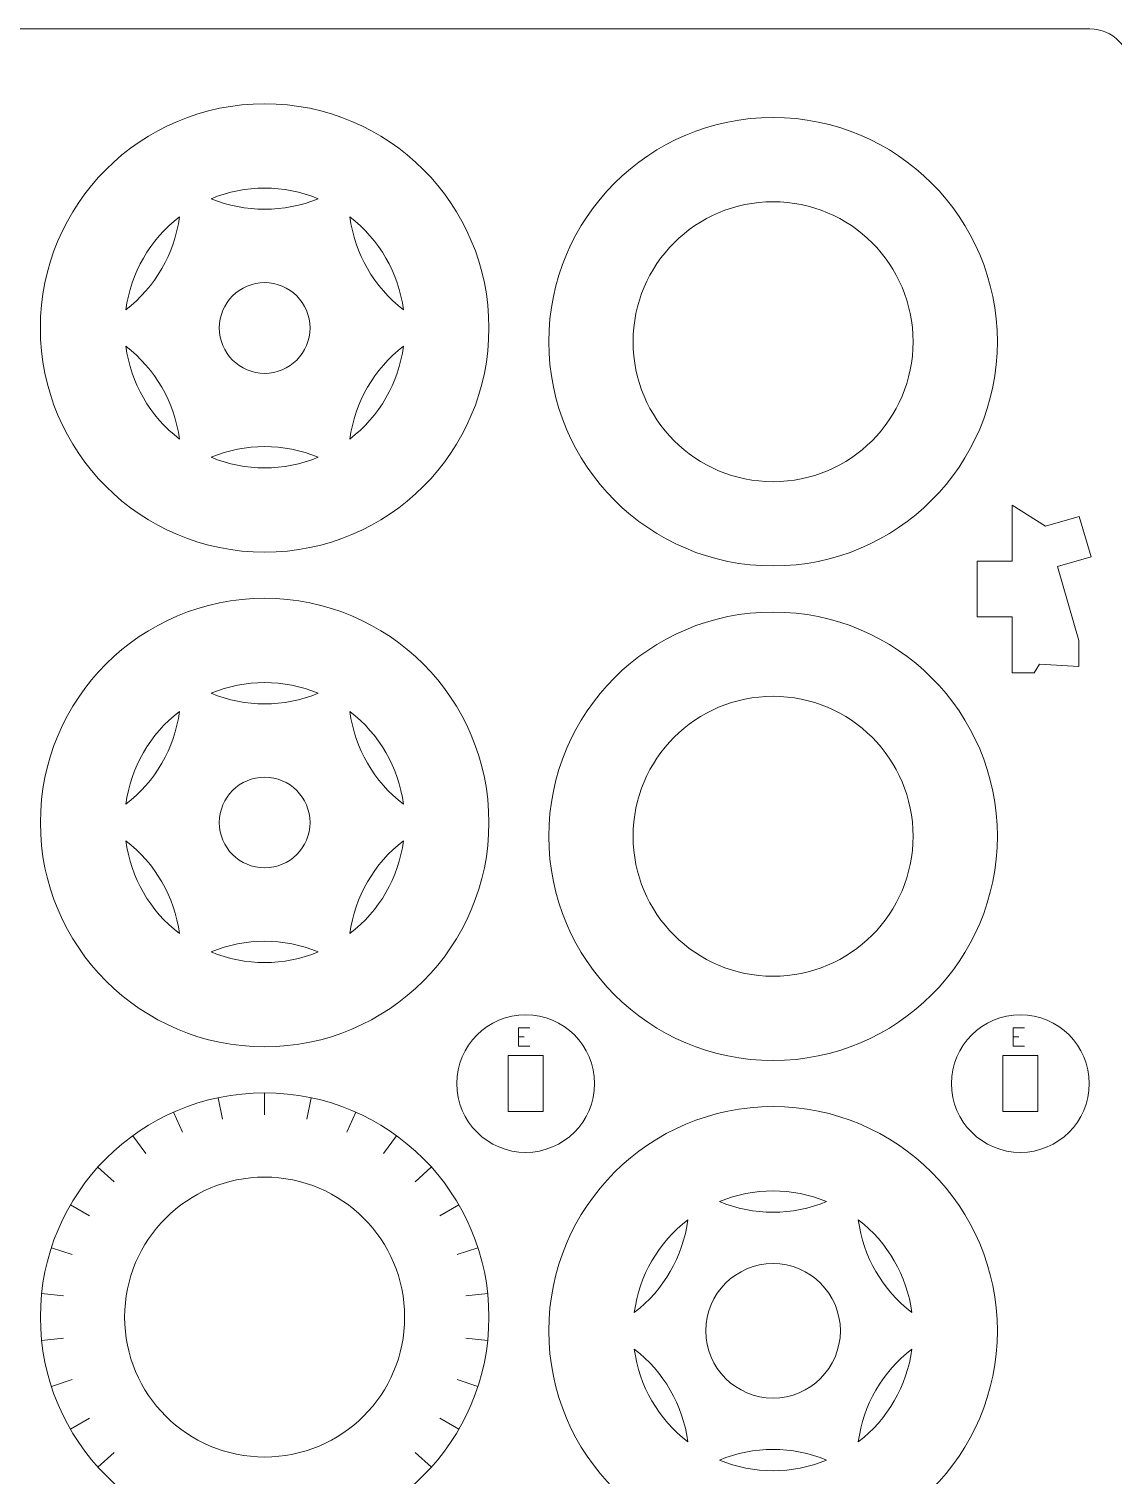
# Model space of a CAD drawing. Header units: centimetres. Extents: x -47.2 to 47.8, y -16.6 to 12.4.
# Drawn here: x -17.25 to -9.36, y 1.88 to 12.4 of the extents above; entities that cross this region are included whole.
import ezdxf

# ---------------------------------------------------------------- set-up
doc = ezdxf.new("R2010")
doc.units = ezdxf.units.CM
doc.header["$MEASUREMENT"] = 0
doc.layers.add('Camada 1', color=7, linetype='Continuous')

msp = doc.modelspace()

# ---------------------------------------------------------------- linework, layer by layer
at = {"layer": 'Camada 1', "color": 6, "lineweight": 9}
msp.add_open_spline([(-27.9276, 12.40298), (-27.9276, 12.40298), (-9.5276, 12.40298), (-9.5276, 12.40298), (-9.5276, 12.40298), (-9.3626, 12.40298), (-9.2276, 12.26798), (-9.2276, 12.10298), (-9.2276, 12.10298), (-9.2276, 12.10298), (-9.2276, -16.29702), (-9.2276, -16.29702), (-9.2276, -16.29702), (-9.2276, -16.46202), (-9.3626, -16.59702), (-9.5276, -16.59702), (-9.5276, -16.59702), (-9.5276, -16.59702), (-27.9276, -16.59702), (-27.9276, -16.59702), (-27.9276, -16.59702), (-28.0926, -16.59702), (-28.2276, -16.46202), (-28.2276, -16.29702), (-28.2276, -16.29702), (-28.2276, -16.29702), (-28.2276, 12.10298), (-28.2276, 12.10298), (-28.2276, 12.10298), (-28.2276, 12.26798), (-28.0926, 12.40298), (-27.9276, 12.40298)], degree=3, knots=[0, 0, 0, 0, 0.11111111, 0.11111111, 0.11111111, 0.11111111, 0.22222222, 0.22222222, 0.22222222, 0.22222222, 0.33333333, 0.33333333, 0.33333333, 0.33333333, 0.44444444, 0.44444444, 0.44444444, 0.44444444, 0.55555556, 0.55555556, 0.55555556, 0.55555556, 0.66666667, 0.66666667, 0.66666667, 0.66666667, 0.77777778, 0.77777778, 0.77777778, 0.77777778, 1, 1, 1, 1], dxfattribs=at)
at = {"layer": 'Camada 1', "color": 250, "lineweight": 9}
for points, knots in [([(-15.53286, 11.85826), (-14.63141, 11.85826), (-13.90063, 11.12749), (-13.90063, 10.22603), (-13.90063, 10.22603), (-13.90063, 9.32457), (-14.63141, 8.5938), (-15.53286, 8.5938), (-15.53286, 8.5938), (-16.43432, 8.5938), (-17.1651, 9.32457), (-17.1651, 10.22603), (-17.1651, 10.22603), (-17.1651, 11.12749), (-16.43432, 11.85826), (-15.53286, 11.85826)], [0, 0, 0, 0, 0.2, 0.2, 0.2, 0.2, 0.4, 0.4, 0.4, 0.4, 0.6, 0.6, 0.6, 0.6, 1, 1, 1, 1]), ([(-11.83286, 11.75826), (-10.93141, 11.75826), (-10.20063, 11.02749), (-10.20063, 10.12603), (-10.20063, 10.12603), (-10.20063, 9.22457), (-10.93141, 8.49381), (-11.83286, 8.49381), (-11.83286, 8.49381), (-12.73432, 8.49381), (-13.4651, 9.22457), (-13.4651, 10.12603), (-13.4651, 10.12603), (-13.4651, 11.02749), (-12.73432, 11.75826), (-11.83286, 11.75826)], [0, 0, 0, 0, 0.2, 0.2, 0.2, 0.2, 0.4, 0.4, 0.4, 0.4, 0.6, 0.6, 0.6, 0.6, 1, 1, 1, 1]), ([(-9.76352, 8.489), (-9.76352, 8.489), (-9.51879, 8.56056), (-9.51879, 8.56056), (-9.51879, 8.56056), (-9.51879, 8.56056), (-9.6046, 8.85428), (-9.6046, 8.85428), (-9.6046, 8.85428), (-9.6046, 8.85428), (-9.84934, 8.78272), (-9.84934, 8.78272), (-9.84934, 8.78272), (-9.84934, 8.78272), (-10.09192, 8.93547), (-10.09192, 8.93547), (-10.09192, 8.93547), (-10.09192, 8.93547), (-10.09192, 8.5293), (-10.09192, 8.5293), (-10.09192, 8.5293), (-10.09192, 8.5293), (-10.34695, 8.5293), (-10.34695, 8.5293), (-10.34695, 8.5293), (-10.34695, 8.5293), (-10.34695, 8.12314), (-10.34695, 8.12314), (-10.34695, 8.12314), (-10.34695, 8.12314), (-10.09192, 8.12314), (-10.09192, 8.12314), (-10.09192, 8.12314), (-10.09192, 8.12314), (-10.09192, 7.71698), (-10.09192, 7.71698), (-10.09192, 7.71698), (-10.09192, 7.71698), (-9.93349, 7.71659), (-9.93349, 7.71659), (-9.93349, 7.71659), (-9.93349, 7.71659), (-9.89425, 7.7789), (-9.89425, 7.7789), (-9.89425, 7.7789), (-9.89425, 7.7789), (-9.60688, 7.76165), (-9.60688, 7.76165), (-9.60688, 7.76165), (-9.60688, 7.76165), (-9.60685, 7.95156), (-9.60685, 7.95156), (-9.60685, 7.95156), (-9.60685, 7.95156), (-9.76352, 8.489), (-9.76352, 8.489)], [0, 0, 0, 0, 0.06666667, 0.06666667, 0.06666667, 0.06666667, 0.13333333, 0.13333333, 0.13333333, 0.13333333, 0.2, 0.2, 0.2, 0.2, 0.26666667, 0.26666667, 0.26666667, 0.26666667, 0.33333333, 0.33333333, 0.33333333, 0.33333333, 0.4, 0.4, 0.4, 0.4, 0.46666667, 0.46666667, 0.46666667, 0.46666667, 0.53333333, 0.53333333, 0.53333333, 0.53333333, 0.6, 0.6, 0.6, 0.6, 0.66666667, 0.66666667, 0.66666667, 0.66666667, 0.73333333, 0.73333333, 0.73333333, 0.73333333, 0.8, 0.8, 0.8, 0.8, 0.86666667, 0.86666667, 0.86666667, 0.86666667, 1, 1, 1, 1]), ([(-15.53287, 8.25826), (-14.6314, 8.25826), (-13.90064, 7.52749), (-13.90064, 6.62603), (-13.90064, 6.62603), (-13.90064, 5.72457), (-14.6314, 4.9938), (-15.53287, 4.9938), (-15.53287, 4.9938), (-16.43433, 4.9938), (-17.16509, 5.72457), (-17.16509, 6.62603), (-17.16509, 6.62603), (-17.16509, 7.52749), (-16.43433, 8.25826), (-15.53287, 8.25826)], [0, 0, 0, 0, 0.2, 0.2, 0.2, 0.2, 0.4, 0.4, 0.4, 0.4, 0.6, 0.6, 0.6, 0.6, 1, 1, 1, 1]), ([(-11.83287, 8.15826), (-10.9314, 8.15826), (-10.20064, 7.42749), (-10.20064, 6.52603), (-10.20064, 6.52603), (-10.20064, 5.62457), (-10.9314, 4.89381), (-11.83287, 4.89381), (-11.83287, 4.89381), (-12.73433, 4.89381), (-13.46509, 5.62457), (-13.46509, 6.52603), (-13.46509, 6.52603), (-13.46509, 7.42749), (-12.73433, 8.15826), (-11.83287, 8.15826)], [0, 0, 0, 0, 0.2, 0.2, 0.2, 0.2, 0.4, 0.4, 0.4, 0.4, 0.6, 0.6, 0.6, 0.6, 1, 1, 1, 1]), ([(-13.63287, 5.22723), (-13.35606, 5.22723), (-13.13167, 5.00284), (-13.13167, 4.72604), (-13.13167, 4.72604), (-13.13167, 4.44923), (-13.35606, 4.22484), (-13.63287, 4.22484), (-13.63287, 4.22484), (-13.90968, 4.22484), (-14.13407, 4.44923), (-14.13407, 4.72604), (-14.13407, 4.72604), (-14.13407, 5.00284), (-13.90968, 5.22723), (-13.63287, 5.22723)], [0, 0, 0, 0, 0.2, 0.2, 0.2, 0.2, 0.4, 0.4, 0.4, 0.4, 0.6, 0.6, 0.6, 0.6, 1, 1, 1, 1]), ([(-10.03287, 5.22723), (-9.75606, 5.22723), (-9.53167, 5.00284), (-9.53167, 4.72604), (-9.53167, 4.72604), (-9.53167, 4.44923), (-9.75606, 4.22484), (-10.03287, 4.22484), (-10.03287, 4.22484), (-10.30968, 4.22484), (-10.53407, 4.44923), (-10.53407, 4.72604), (-10.53407, 4.72604), (-10.53407, 5.00284), (-10.30968, 5.22723), (-10.03287, 5.22723)], [0, 0, 0, 0, 0.2, 0.2, 0.2, 0.2, 0.4, 0.4, 0.4, 0.4, 0.6, 0.6, 0.6, 0.6, 1, 1, 1, 1]), ([(-15.53287, 4.65827), (-14.6314, 4.65827), (-13.90064, 3.92749), (-13.90064, 3.02603), (-13.90064, 3.02603), (-13.90064, 2.12457), (-14.6314, 1.3938), (-15.53287, 1.3938), (-15.53287, 1.3938), (-16.43433, 1.3938), (-17.16509, 2.12457), (-17.16509, 3.02603), (-17.16509, 3.02603), (-17.16509, 3.92749), (-16.43433, 4.65827), (-15.53287, 4.65827)], [0, 0, 0, 0, 0.2, 0.2, 0.2, 0.2, 0.4, 0.4, 0.4, 0.4, 0.6, 0.6, 0.6, 0.6, 1, 1, 1, 1]), ([(-11.83287, 4.55826), (-10.9314, 4.55826), (-10.20064, 3.82749), (-10.20064, 2.92603), (-10.20064, 2.92603), (-10.20064, 2.02457), (-10.9314, 1.2938), (-11.83287, 1.2938), (-11.83287, 1.2938), (-12.73433, 1.2938), (-13.46509, 2.02457), (-13.46509, 2.92603), (-13.46509, 2.92603), (-13.46509, 3.82749), (-12.73433, 4.55826), (-11.83287, 4.55826)], [0, 0, 0, 0, 0.2, 0.2, 0.2, 0.2, 0.4, 0.4, 0.4, 0.4, 0.6, 0.6, 0.6, 0.6, 1, 1, 1, 1])]:
    msp.add_open_spline(points, degree=3, knots=knots, dxfattribs=at)
at = {"layer": 'Camada 1', "color": 114, "lineweight": 9}
for points, knots in [([(-15.14299, 11.16731), (-15.39263, 11.27071), (-15.67313, 11.27071), (-15.92277, 11.16731), (-15.92277, 11.16731), (-15.67313, 11.06392), (-15.39263, 11.06392), (-15.14299, 11.16731)], [0, 0, 0, 0, 0.33333333, 0.33333333, 0.33333333, 0.33333333, 1, 1, 1, 1]), ([(-11.83285, 11.14488), (-11.27018, 11.14488), (-10.81403, 10.68873), (-10.81403, 10.12604), (-10.81403, 10.12604), (-10.81403, 9.56337), (-11.27018, 9.10722), (-11.83285, 9.10722), (-11.83285, 9.10722), (-12.39554, 9.10722), (-12.85169, 9.56337), (-12.85169, 10.12604), (-12.85169, 10.12604), (-12.85169, 10.68873), (-12.39554, 11.14488), (-11.83285, 11.14488)], [0, 0, 0, 0, 0.2, 0.2, 0.2, 0.2, 0.4, 0.4, 0.4, 0.4, 0.6, 0.6, 0.6, 0.6, 1, 1, 1, 1]), ([(-16.15309, 11.03433), (-16.36746, 10.86984), (-16.50772, 10.62694), (-16.54299, 10.35903), (-16.54299, 10.35903), (-16.32862, 10.52353), (-16.18837, 10.76644), (-16.15309, 11.03433)], [0, 0, 0, 0, 0.33333333, 0.33333333, 0.33333333, 0.33333333, 1, 1, 1, 1]), ([(-14.52275, 10.35902), (-14.55802, 10.62691), (-14.69827, 10.86984), (-14.91264, 11.03434), (-14.91264, 11.03434), (-14.87737, 10.76644), (-14.73712, 10.52353), (-14.52275, 10.35902)], [0, 0, 0, 0, 0.33333333, 0.33333333, 0.33333333, 0.33333333, 1, 1, 1, 1]), ([(-15.53286, 10.55617), (-15.7152, 10.55617), (-15.863, 10.40837), (-15.863, 10.22603), (-15.863, 10.22603), (-15.863, 10.04371), (-15.7152, 9.89591), (-15.53286, 9.89591), (-15.53286, 9.89591), (-15.35054, 9.89591), (-15.20274, 10.04371), (-15.20274, 10.22603), (-15.20274, 10.22603), (-15.20274, 10.40837), (-15.35054, 10.55617), (-15.53286, 10.55617)], [0, 0, 0, 0, 0.2, 0.2, 0.2, 0.2, 0.4, 0.4, 0.4, 0.4, 0.6, 0.6, 0.6, 0.6, 1, 1, 1, 1]), ([(-16.54297, 10.09305), (-16.50772, 9.82516), (-16.36748, 9.58223), (-16.1531, 9.41775), (-16.1531, 9.41775), (-16.18838, 9.68563), (-16.32863, 9.92856), (-16.54297, 10.09305)], [0, 0, 0, 0, 0.33333333, 0.33333333, 0.33333333, 0.33333333, 1, 1, 1, 1]), ([(-14.91265, 9.41775), (-14.69827, 9.58223), (-14.55802, 9.82515), (-14.52274, 10.09304), (-14.52274, 10.09304), (-14.73711, 9.92856), (-14.87736, 9.68563), (-14.91265, 9.41775)], [0, 0, 0, 0, 0.33333333, 0.33333333, 0.33333333, 0.33333333, 1, 1, 1, 1]), ([(-15.92276, 9.28476), (-15.67313, 9.18135), (-15.39261, 9.18134), (-15.14299, 9.28475), (-15.14299, 9.28475), (-15.39261, 9.38815), (-15.67311, 9.38815), (-15.92276, 9.28476)], [0, 0, 0, 0, 0.33333333, 0.33333333, 0.33333333, 0.33333333, 1, 1, 1, 1]), ([(-15.14299, 7.56731), (-15.39262, 7.67071), (-15.67312, 7.67071), (-15.92276, 7.56731), (-15.92276, 7.56731), (-15.67312, 7.46392), (-15.39262, 7.46392), (-15.14299, 7.56731)], [0, 0, 0, 0, 0.33333333, 0.33333333, 0.33333333, 0.33333333, 1, 1, 1, 1]), ([(-11.83286, 7.54488), (-11.27017, 7.54488), (-10.81402, 7.08873), (-10.81402, 6.52604), (-10.81402, 6.52604), (-10.81402, 5.96337), (-11.27017, 5.50722), (-11.83286, 5.50722), (-11.83286, 5.50722), (-12.39553, 5.50722), (-12.85168, 5.96337), (-12.85168, 6.52604), (-12.85168, 6.52604), (-12.85168, 7.08873), (-12.39553, 7.54488), (-11.83286, 7.54488)], [0, 0, 0, 0, 0.2, 0.2, 0.2, 0.2, 0.4, 0.4, 0.4, 0.4, 0.6, 0.6, 0.6, 0.6, 1, 1, 1, 1]), ([(-16.15308, 7.43433), (-16.36745, 7.26984), (-16.50771, 7.02694), (-16.54298, 6.75903), (-16.54298, 6.75903), (-16.32861, 6.92353), (-16.18836, 7.16644), (-16.15308, 7.43433)], [0, 0, 0, 0, 0.33333333, 0.33333333, 0.33333333, 0.33333333, 1, 1, 1, 1]), ([(-14.52276, 6.75902), (-14.55803, 7.02691), (-14.69828, 7.26984), (-14.91263, 7.43434), (-14.91263, 7.43434), (-14.87736, 7.16644), (-14.73711, 6.92353), (-14.52276, 6.75902)], [0, 0, 0, 0, 0.33333333, 0.33333333, 0.33333333, 0.33333333, 1, 1, 1, 1]), ([(-15.53287, 6.95617), (-15.71519, 6.95617), (-15.86299, 6.80837), (-15.86299, 6.62603), (-15.86299, 6.62603), (-15.86299, 6.44371), (-15.71519, 6.29591), (-15.53287, 6.29591), (-15.53287, 6.29591), (-15.35053, 6.29591), (-15.20273, 6.44371), (-15.20273, 6.62603), (-15.20273, 6.62603), (-15.20273, 6.80837), (-15.35053, 6.95617), (-15.53287, 6.95617)], [0, 0, 0, 0, 0.2, 0.2, 0.2, 0.2, 0.4, 0.4, 0.4, 0.4, 0.6, 0.6, 0.6, 0.6, 1, 1, 1, 1]), ([(-16.54297, 6.49305), (-16.50771, 6.22516), (-16.36747, 5.98223), (-16.15311, 5.81775), (-16.15311, 5.81775), (-16.18837, 6.08563), (-16.32862, 6.32856), (-16.54297, 6.49305)], [0, 0, 0, 0, 0.33333333, 0.33333333, 0.33333333, 0.33333333, 1, 1, 1, 1]), ([(-14.91264, 5.81775), (-14.69828, 5.98223), (-14.55802, 6.22515), (-14.52275, 6.49304), (-14.52275, 6.49304), (-14.7371, 6.32856), (-14.87735, 6.08563), (-14.91264, 5.81775)], [0, 0, 0, 0, 0.33333333, 0.33333333, 0.33333333, 0.33333333, 1, 1, 1, 1]), ([(-15.92275, 5.68476), (-15.67312, 5.58135), (-15.39262, 5.58134), (-15.14299, 5.68475), (-15.14299, 5.68475), (-15.39262, 5.78815), (-15.67312, 5.78815), (-15.92275, 5.68476)], [0, 0, 0, 0, 0.33333333, 0.33333333, 0.33333333, 0.33333333, 1, 1, 1, 1]), ([(-13.50517, 4.93055), (-13.50517, 4.93055), (-13.50517, 4.5225), (-13.50517, 4.5225), (-13.50517, 4.5225), (-13.50517, 4.5225), (-13.7602, 4.5225), (-13.7602, 4.5225), (-13.7602, 4.5225), (-13.7602, 4.5225), (-13.7602, 4.93055), (-13.7602, 4.93055), (-13.7602, 4.93055), (-13.7602, 4.93055), (-13.50517, 4.93055), (-13.50517, 4.93055)], [0, 0, 0, 0, 0.2, 0.2, 0.2, 0.2, 0.4, 0.4, 0.4, 0.4, 0.6, 0.6, 0.6, 0.6, 1, 1, 1, 1]), ([(-9.90517, 4.93055), (-9.90517, 4.93055), (-9.90517, 4.5225), (-9.90517, 4.5225), (-9.90517, 4.5225), (-9.90517, 4.5225), (-10.1602, 4.5225), (-10.1602, 4.5225), (-10.1602, 4.5225), (-10.1602, 4.5225), (-10.1602, 4.93055), (-10.1602, 4.93055), (-10.1602, 4.93055), (-10.1602, 4.93055), (-9.90517, 4.93055), (-9.90517, 4.93055)], [0, 0, 0, 0, 0.2, 0.2, 0.2, 0.2, 0.4, 0.4, 0.4, 0.4, 0.6, 0.6, 0.6, 0.6, 1, 1, 1, 1]), ([(-15.53286, 4.04487), (-14.97017, 4.04487), (-14.51402, 3.58873), (-14.51402, 3.02604), (-14.51402, 3.02604), (-14.51402, 2.46336), (-14.97017, 2.00722), (-15.53286, 2.00722), (-15.53286, 2.00722), (-16.09553, 2.00722), (-16.55168, 2.46336), (-16.55168, 3.02604), (-16.55168, 3.02604), (-16.55168, 3.58873), (-16.09553, 4.04487), (-15.53286, 4.04487)], [0, 0, 0, 0, 0.2, 0.2, 0.2, 0.2, 0.4, 0.4, 0.4, 0.4, 0.6, 0.6, 0.6, 0.6, 1, 1, 1, 1]), ([(-11.44298, 3.86731), (-11.69262, 3.97071), (-11.97312, 3.97071), (-12.22276, 3.86731), (-12.22276, 3.86731), (-11.97312, 3.76392), (-11.69262, 3.76392), (-11.44298, 3.86731)], [0, 0, 0, 0, 0.33333333, 0.33333333, 0.33333333, 0.33333333, 1, 1, 1, 1]), ([(-12.45308, 3.73433), (-12.66745, 3.56984), (-12.80771, 3.32694), (-12.84298, 3.05903), (-12.84298, 3.05903), (-12.62861, 3.22353), (-12.48836, 3.46644), (-12.45308, 3.73433)], [0, 0, 0, 0, 0.33333333, 0.33333333, 0.33333333, 0.33333333, 1, 1, 1, 1]), ([(-10.82276, 3.05902), (-10.85803, 3.32691), (-10.99828, 3.56984), (-11.21263, 3.73434), (-11.21263, 3.73434), (-11.17736, 3.46644), (-11.03711, 3.22353), (-10.82276, 3.05902)], [0, 0, 0, 0, 0.33333333, 0.33333333, 0.33333333, 0.33333333, 1, 1, 1, 1]), ([(-11.83287, 3.41568), (-11.56245, 3.41568), (-11.34322, 3.19645), (-11.34322, 2.92603), (-11.34322, 2.92603), (-11.34322, 2.65561), (-11.56245, 2.4364), (-11.83287, 2.4364), (-11.83287, 2.4364), (-12.10328, 2.4364), (-12.3225, 2.65561), (-12.3225, 2.92603), (-12.3225, 2.92603), (-12.3225, 3.19645), (-12.10328, 3.41568), (-11.83287, 3.41568)], [0, 0, 0, 0, 0.2, 0.2, 0.2, 0.2, 0.4, 0.4, 0.4, 0.4, 0.6, 0.6, 0.6, 0.6, 1, 1, 1, 1]), ([(-12.84298, 2.79305), (-12.80771, 2.52516), (-12.66747, 2.28223), (-12.45311, 2.11775), (-12.45311, 2.11775), (-12.48837, 2.38563), (-12.62862, 2.62856), (-12.84298, 2.79305)], [0, 0, 0, 0, 0.33333333, 0.33333333, 0.33333333, 0.33333333, 1, 1, 1, 1]), ([(-11.21264, 2.11775), (-10.99828, 2.28223), (-10.85801, 2.52515), (-10.82275, 2.79304), (-10.82275, 2.79304), (-11.0371, 2.62856), (-11.17735, 2.38563), (-11.21264, 2.11775)], [0, 0, 0, 0, 0.33333333, 0.33333333, 0.33333333, 0.33333333, 1, 1, 1, 1]), ([(-12.22275, 1.98476), (-11.97312, 1.88135), (-11.69262, 1.88134), (-11.44298, 1.98475), (-11.44298, 1.98475), (-11.69262, 2.08815), (-11.97312, 2.08815), (-12.22275, 1.98476)], [0, 0, 0, 0, 0.33333333, 0.33333333, 0.33333333, 0.33333333, 1, 1, 1, 1])]:
    msp.add_open_spline(points, degree=3, knots=knots, dxfattribs=at)
at = {"layer": 'Camada 1', "color": 5, "lineweight": 9}
for points in [[(-13.60271, 4.99828), (-13.60271, 4.99828), (-13.68539, 4.99828), (-13.68539, 4.99828), (-13.68539, 4.99828), (-13.68539, 4.99828), (-13.68539, 5.13223), (-13.68539, 5.13223), (-13.68539, 5.13223), (-13.68539, 5.13223), (-13.60271, 5.13223), (-13.60271, 5.13223)], [(-10.00271, 4.99828), (-10.00271, 4.99828), (-10.08539, 4.99828), (-10.08539, 4.99828), (-10.08539, 4.99828), (-10.08539, 4.99828), (-10.08539, 5.13223), (-10.08539, 5.13223), (-10.08539, 5.13223), (-10.08539, 5.13223), (-10.00271, 5.13223), (-10.00271, 5.13223)]]:
    msp.add_open_spline(points, degree=3, knots=[0, 0, 0, 0, 0.25, 0.25, 0.25, 0.25, 0.5, 0.5, 0.5, 0.5, 1, 1, 1, 1], dxfattribs=at)
for points in [[(-13.68539, 5.06525), (-13.68539, 5.06525), (-13.64405, 5.06525), (-13.64405, 5.06525)], [(-10.08539, 5.06525), (-10.08539, 5.06525), (-10.04405, 5.06525), (-10.04405, 5.06525)], [(-15.53287, 4.65827), (-15.53287, 4.65827), (-15.53287, 4.49867), (-15.53287, 4.49867)], [(-15.87223, 4.6226), (-15.87223, 4.6226), (-15.83905, 4.4665), (-15.83905, 4.4665)], [(-15.19352, 4.6226), (-15.19352, 4.6226), (-15.22668, 4.4665), (-15.22668, 4.4665)], [(-16.19675, 4.51714), (-16.19675, 4.51714), (-16.13184, 4.37136), (-16.13184, 4.37136)], [(-14.86899, 4.51715), (-14.86899, 4.51715), (-14.93388, 4.37136), (-14.93388, 4.37136)], [(-16.49227, 4.34653), (-16.49227, 4.34653), (-16.39846, 4.21743), (-16.39846, 4.21743)], [(-14.57348, 4.34655), (-14.57348, 4.34655), (-14.66726, 4.21743), (-14.66726, 4.21743)], [(-16.74585, 4.11821), (-16.74585, 4.11821), (-16.62725, 4.01142), (-16.62725, 4.01142)], [(-14.31989, 4.11822), (-14.31989, 4.11822), (-14.43847, 4.01142), (-14.43847, 4.01142)], [(-16.94641, 3.84214), (-16.94641, 3.84214), (-16.80821, 3.76235), (-16.80821, 3.76235)], [(-14.11933, 3.84217), (-14.11933, 3.84217), (-14.25751, 3.76235), (-14.25751, 3.76235)], [(-17.08521, 3.53041), (-17.08521, 3.53041), (-16.93343, 3.48111), (-16.93343, 3.48111)], [(-13.98054, 3.53045), (-13.98054, 3.53045), (-14.1323, 3.48111), (-14.1323, 3.48111)], [(-17.15614, 3.19664), (-17.15614, 3.19664), (-16.99744, 3.17996), (-16.99744, 3.17996)], [(-13.90958, 3.19667), (-13.90958, 3.19667), (-14.06828, 3.17996), (-14.06828, 3.17996)], [(-17.15614, 2.85542), (-17.15614, 2.85542), (-16.99744, 2.87209), (-16.99744, 2.87209)], [(-13.90958, 2.85545), (-13.90958, 2.85545), (-14.06828, 2.87209), (-14.06828, 2.87209)], [(-17.0852, 2.52164), (-17.0852, 2.52164), (-16.93343, 2.57096), (-16.93343, 2.57096)], [(-13.98053, 2.52168), (-13.98053, 2.52168), (-14.1323, 2.57096), (-14.1323, 2.57096)], [(-16.9464, 2.20991), (-16.9464, 2.20991), (-16.80821, 2.2897), (-16.80821, 2.2897)], [(-14.11931, 2.20994), (-14.11931, 2.20994), (-14.25751, 2.2897), (-14.25751, 2.2897)], [(-16.74584, 1.93386), (-16.74584, 1.93386), (-16.62725, 2.04064), (-16.62725, 2.04064)], [(-14.31988, 1.93388), (-14.31988, 1.93388), (-14.43847, 2.04064), (-14.43847, 2.04064)]]:
    msp.add_open_spline(points, degree=3, dxfattribs=at)

doc.saveas('drawing.dxf')
